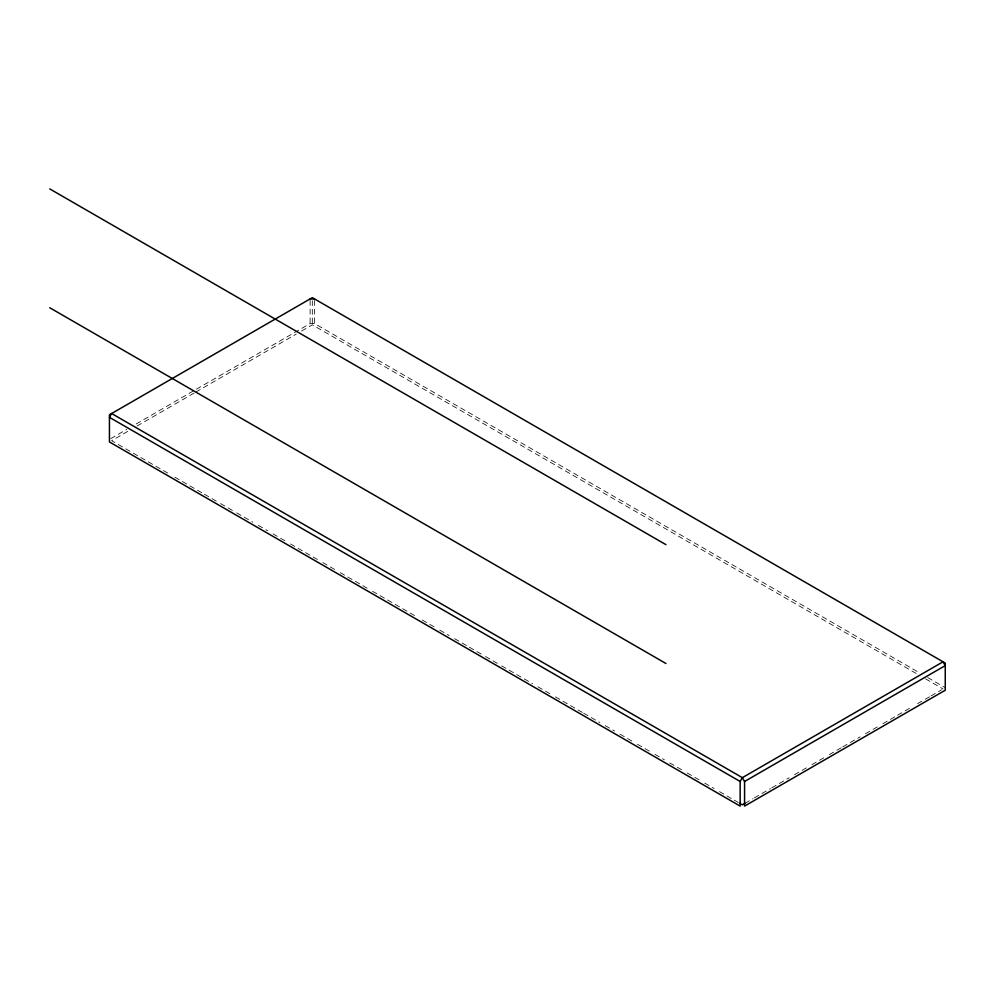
<?xml version="1.0" encoding="UTF-8"?>
<svg xmlns="http://www.w3.org/2000/svg" width="995" height="995" viewBox="0 0 995 995"><rect width="100%" height="100%" fill="white"/><g stroke="black" fill="none" stroke-linecap="round" stroke-linejoin="round"><path stroke-width="0.75" stroke-dasharray="4.97 3.73" d="M110.768 438.633L126.825 429.367M136.191 423.957L195.057 389.978M196.401 389.207L310.117 323.549L314.532 323.549L919.703 672.931M127.696 431.407L111.639 440.685L169.461 474.068M137.061 426.009L194.585 392.789M195.928 392.018L296.274 334.084M301.622 330.999L312.318 324.818L917.489 674.212M745.031 803.276L753.066 798.649M754.397 797.878L770.453 788.6M771.797 787.829L789.184 777.791M794.532 774.695L806.584 767.754M811.932 764.657L823.972 757.705M829.32 754.62L841.36 747.668M842.703 746.897L860.09 736.847M865.451 733.763L877.49 726.81M882.839 723.726L896.221 716.002M897.552 715.218L912.278 706.724M917.626 703.639L929.666 696.687M931.009 695.915L941.705 689.734M927.763 677.595L945.25 687.694M925.561 678.864L943.049 688.963M174.846 477.177L203.092 493.483M204.435 494.254L219.223 502.798M220.567 503.569L235.367 512.114M236.71 512.885L252.842 522.201M258.227 525.31L267.643 530.745M273.016 533.855L285.117 540.845M290.503 543.942L317.393 559.476M322.778 562.585L334.88 569.563M340.265 572.672L367.155 588.207M372.54 591.304L416.917 616.925M422.29 620.034L434.392 627.024M439.778 630.133L449.193 635.569M454.566 638.666L468.023 646.439M469.366 647.21L484.155 655.755M485.498 656.526L500.298 665.07M501.642 665.842L532.574 683.702M537.947 686.811L550.048 693.801M555.434 696.898L582.324 712.432M583.667 713.204L599.811 722.519M605.184 725.629L614.599 731.064M619.985 734.173L632.086 741.163M637.459 744.26L649.573 751.25M654.946 754.359L664.361 759.794M669.735 762.904L681.849 769.881M687.222 772.991L699.323 779.981M704.709 783.09L714.124 788.525M719.497 791.622L732.942 799.395M734.298 800.167L738.327 802.492M314.532 300.465L314.532 323.549M312.318 300.677L312.318 324.818M310.117 300.465L310.117 323.549"/><path stroke-width="1.49" d="M740.156 781.485L742.357 777.667L943.049 661.799L945.25 665.618L744.571 781.485L744.571 806.099L945.25 690.231L945.25 663.068L312.318 297.654L109.438 414.791L109.438 441.954L740.156 806.099L740.156 781.485L109.438 417.34L111.639 413.522L742.357 777.667L744.571 781.485M745.031 803.276L742.357 804.831L739.671 803.276M310.117 298.923L314.532 298.923M49.75 188.901L665.954 544.663M49.75 307.741L665.954 663.503"/></g></svg>
